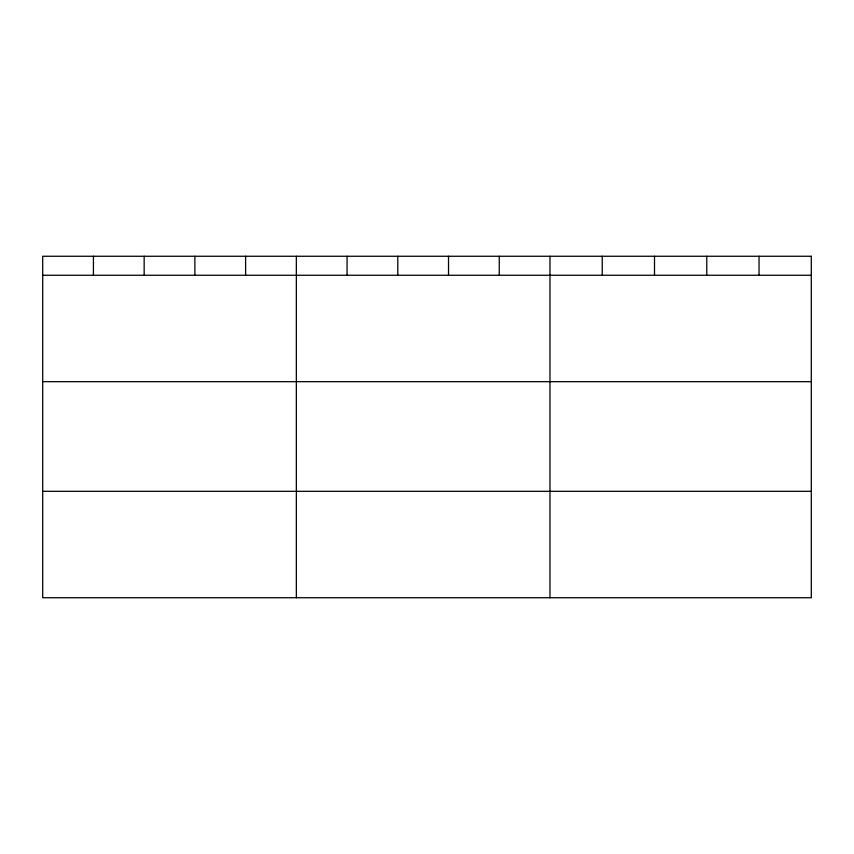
<?xml version="1.0" encoding="UTF-8"?>
<svg xmlns="http://www.w3.org/2000/svg" width="854" height="854" viewBox="0 0 854 854"><rect width="100%" height="100%" fill="white"/><g stroke="black" fill="none" stroke-linecap="round" stroke-linejoin="round"><path stroke-width="1.28" d="M42.7 275.255L811.3 275.255M42.7 381.674L811.3 381.674M42.7 491.317L811.3 491.317M759.035 256.264L759.035 275.255M706.77 256.264L706.77 275.255M654.506 256.264L654.506 275.255M602.241 256.264L602.241 275.255M549.976 256.264L549.976 597.736M499.248 256.264L499.248 275.255M448.521 256.264L448.521 275.255M397.793 256.264L397.793 275.255M347.066 256.264L347.066 275.255M296.338 256.264L296.338 597.736M245.61 256.264L245.61 275.255M194.883 256.264L194.883 275.255M144.155 256.264L144.155 275.255M93.428 256.264L93.428 275.255M811.3 256.264L42.7 256.264L42.7 597.736L811.3 597.736L811.3 256.264"/></g></svg>
